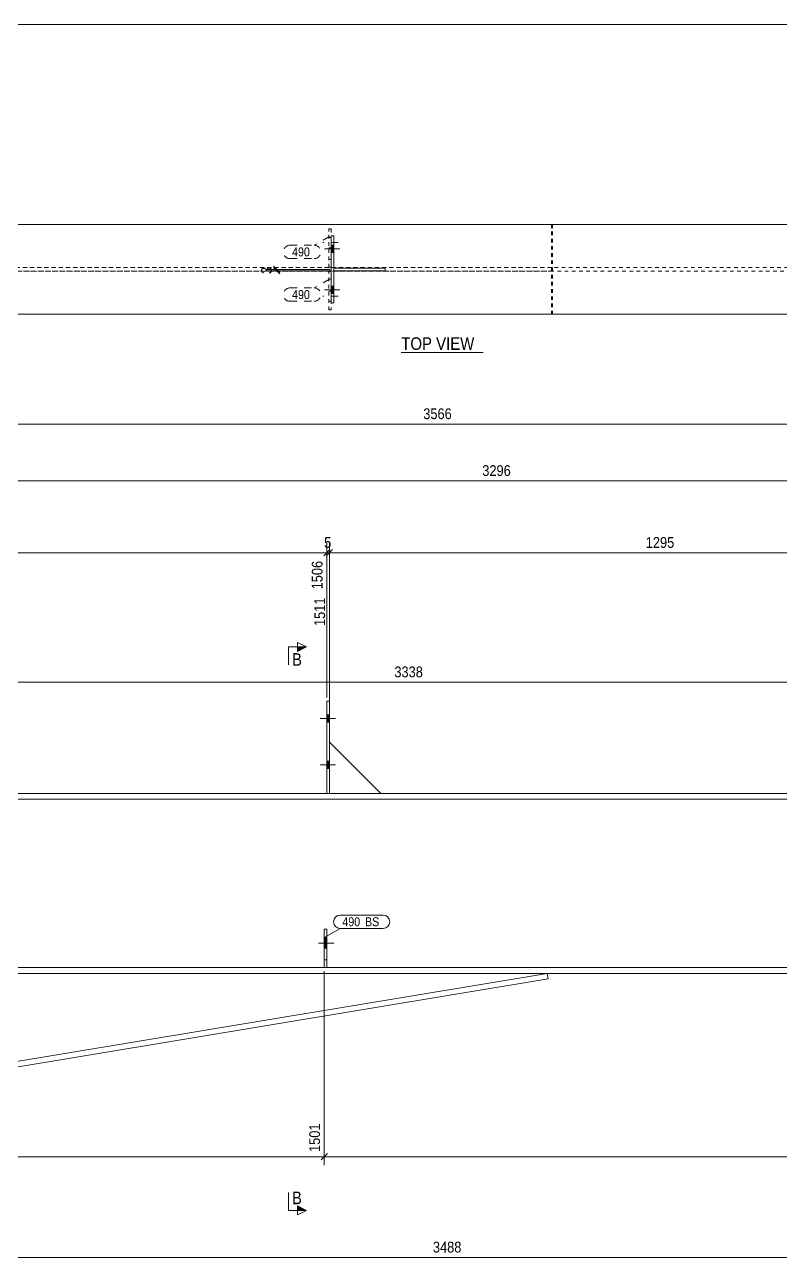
# Model space of a CAD drawing. Header units: millimetres. Extents: x 2 to 825, y 1 to 579.
# Drawn here: x 215.3 to 425.7, y 236.1 to 579 of the extents above; entities that cross this region are included whole.
import ezdxf

# ---------------------------------------------------------------- set-up
doc = ezdxf.new("R2010")
doc.units = ezdxf.units.MM
for name, pattern in [('XKITLINE00', [0]), ('XKITLINE01', [4, 1, -1, 1, -1]), ('XKITLINE02', [4, 2, -2])]:
    doc.linetypes.add(name, pattern=pattern)
for name, color, linetype, lineweight in [('Bolt', 3, 'Continuous', 0), ('Dimensions', 7, 'Continuous', 0), ('DrawingSheet', 5, 'Continuous', 0), ('OtherObjectType', 7, 'Continuous', 0), ('Part', 2, 'Continuous', 0), ('PartMark', 7, 'Continuous', 0), ('Section', 6, 'Continuous', 0)]:
    doc.layers.add(name, color=color, linetype=linetype, lineweight=lineweight)
doc.styles.add('ARIAL', font='ARIAL.TTF')

# ---------------------------------------------------------------- blocks, each defined once
blk = doc.blocks.new('*A11')
at = {"layer": 'Bolt', "color": 3, "linetype": 'XKITLINE02', "lineweight": 0}
for p, q in [((301.38, 323.55), (297.09, 323.55)), ((299.45, 324.96), (298.74, 324.96)), ((299.45, 322.15), (298.74, 322.15))]:
    blk.add_line(p, q, dxfattribs=at)
blk = doc.blocks.new('*A12')
at = {"layer": 'Bolt'}
blk.add_hatch(color=3, dxfattribs=at).paths.add_polyline_path([(299.45, 322.15), (298.74, 322.15), (298.74, 324.96), (299.45, 324.96)], flags=17)
at = {"layer": 'Bolt', "color": 3, "linetype": 'XKITLINE00', "lineweight": 0}
for p, q in [((301.38, 323.55), (297.09, 323.55)), ((299.45, 324.96), (298.74, 324.96)), ((299.45, 322.15), (298.74, 322.15))]:
    blk.add_line(p, q, dxfattribs=at)
blk = doc.blocks.new('*A13')
at = {"layer": 'Bolt'}
for points in [[(299.45, 386.98), (300.16, 386.98), (300.16, 384.98), (299.45, 384.98)], [(299.45, 386.98), (300.16, 386.98), (300.16, 384.98), (299.45, 384.98)], [(299.45, 374.12), (300.16, 374.12), (300.16, 372.12), (299.45, 372.12)], [(299.45, 374.12), (300.16, 374.12), (300.16, 372.12), (299.45, 372.12)]]:
    blk.add_hatch(color=3, dxfattribs=at).paths.add_polyline_path(points, flags=17)
at = {"layer": 'Bolt', "color": 3, "linetype": 'XKITLINE00', "lineweight": 0}
for p, q in [((301.82, 385.98), (297.54, 385.98)), ((301.82, 385.98), (297.54, 385.98)), ((300.16, 386.98), (299.45, 386.98)), ((300.16, 386.98), (299.45, 386.98)), ((300.16, 384.98), (299.45, 384.98)), ((300.16, 384.98), (299.45, 384.98)), ((300.16, 374.12), (299.45, 374.12)), ((300.16, 374.12), (299.45, 374.12)), ((301.82, 373.12), (297.54, 373.12)), ((301.82, 373.12), (297.54, 373.12)), ((300.16, 372.12), (299.45, 372.12)), ((300.16, 372.12), (299.45, 372.12))]:
    blk.add_line(p, q, dxfattribs=at)
blk = doc.blocks.new('*A16')
at = {"layer": 'Part', "color": 2, "linetype": 'XKITLINE00', "lineweight": 0}
for p, q in [((582.57, 363.55), (89.35, 363.55)), ((582.57, 365.12), (89.52, 365.12)), ((582.57, 316.7), (84.41, 316.7)), ((84.24, 315.12), (582.57, 315.12))]:
    blk.add_line(p, q, dxfattribs=at)
blk = doc.blocks.new('*A24')
at = {"layer": 'Part', "color": 7, "linetype": 'XKITLINE01', "lineweight": 0}
for p, q in [((298.74, 327.41), (298.74, 316.7)), ((299.45, 327.41), (298.74, 327.41)), ((299.45, 316.7), (299.45, 327.41)), ((298.74, 318.84), (299.45, 318.84)), ((298.74, 316.7), (299.45, 316.7))]:
    blk.add_line(p, q, dxfattribs=at)
blk = doc.blocks.new('*A25')
at = {"layer": 'Part', "color": 2, "linetype": 'XKITLINE00', "lineweight": 0}
for p, q in [((298.74, 316.7), (298.74, 327.41)), ((298.74, 327.41), (299.45, 327.41)), ((299.45, 327.41), (299.45, 316.7))]:
    blk.add_line(p, q, dxfattribs=at)
at = {"layer": 'Part', "color": 7, "linetype": 'XKITLINE01', "lineweight": 0}
for p, q in [((298.74, 318.84), (299.45, 318.84)), ((299.45, 316.7), (298.74, 316.7))]:
    blk.add_line(p, q, dxfattribs=at)
blk = doc.blocks.new('*A26')
at = {"layer": 'Part', "color": 2, "linetype": 'XKITLINE00', "lineweight": 0}
blk.add_line((314.45, 365.12), (300.16, 379.41), dxfattribs=at)
at = {"layer": 'Part', "color": 7, "linetype": 'XKITLINE01', "lineweight": 0}
for p, q in [((300.16, 379.41), (300.16, 365.12)), ((300.16, 365.12), (314.45, 365.12))]:
    blk.add_line(p, q, dxfattribs=at)
blk = doc.blocks.new('*A27')
at = {"layer": 'Part', "color": 2, "linetype": 'XKITLINE00', "lineweight": 0}
for p, q in [((300.16, 390.84), (299.45, 390.84)), ((299.45, 390.84), (299.45, 365.12)), ((300.16, 365.12), (300.16, 390.84))]:
    blk.add_line(p, q, dxfattribs=at)
at = {"layer": 'Part', "color": 7, "linetype": 'XKITLINE01', "lineweight": 0}
blk.add_line((299.45, 365.12), (300.16, 365.12), dxfattribs=at)
blk = doc.blocks.new('*A31')
at = {"layer": 'Part', "color": 2, "linetype": 'XKITLINE00', "lineweight": 0}
for p, q in [((361.02, 313.57), (79.15, 266.82)), ((360.76, 315.12), (79.32, 268.44)), ((84.03, 313.05), (86.33, 315.12)), ((360.76, 315.12), (361.02, 313.57))]:
    blk.add_line(p, q, dxfattribs=at)
at = {"layer": 'Part', "color": 7, "linetype": 'XKITLINE01', "lineweight": 0}
for p, q in [((79.15, 266.82), (84.03, 313.05)), ((360.76, 315.12), (86.33, 315.12))]:
    blk.add_line(p, q, dxfattribs=at)
blk = doc.blocks.new('*A37')
at = {"layer": 'Bolt', "color": 3, "linetype": 'XKITLINE02', "lineweight": 0}
for p, q in [((302.62, 518.36), (298.34, 518.36)), ((300.69, 519.76), (299.98, 519.76)), ((300.69, 516.96), (299.98, 516.96))]:
    blk.add_line(p, q, dxfattribs=at)
blk = doc.blocks.new('*A38')
at = {"layer": 'Bolt', "color": 3, "linetype": 'XKITLINE02', "lineweight": 0}
for p, q in [((300.69, 504.91), (299.98, 504.91)), ((302.62, 503.5), (298.34, 503.5)), ((300.69, 502.1), (299.98, 502.1))]:
    blk.add_line(p, q, dxfattribs=at)
blk = doc.blocks.new('*A39')
at = {"layer": 'Bolt'}
for points in [[(300.69, 517.65), (301.41, 517.65), (301.41, 515.65), (300.69, 515.65)], [(300.69, 517.65), (301.41, 517.65), (301.41, 515.65), (300.69, 515.65)], [(300.69, 506.22), (301.41, 506.22), (301.41, 504.22), (300.69, 504.22)], [(300.69, 506.22), (301.41, 506.22), (301.41, 504.22), (300.69, 504.22)]]:
    blk.add_hatch(color=3, dxfattribs=at).paths.add_polyline_path(points, flags=17)
at = {"layer": 'Bolt', "color": 3, "linetype": 'XKITLINE00', "lineweight": 0}
for p, q in [((303.06, 516.65), (298.78, 516.65)), ((303.06, 516.65), (298.78, 516.65)), ((301.41, 517.65), (300.69, 517.65)), ((301.41, 517.65), (300.69, 517.65)), ((301.41, 515.65), (300.69, 515.65)), ((301.41, 515.65), (300.69, 515.65)), ((303.06, 505.22), (298.78, 505.22)), ((303.06, 505.22), (298.78, 505.22)), ((301.41, 506.22), (300.69, 506.22)), ((301.41, 506.22), (300.69, 506.22)), ((301.41, 504.22), (300.69, 504.22)), ((301.41, 504.22), (300.69, 504.22))]:
    blk.add_line(p, q, dxfattribs=at)
blk = doc.blocks.new('*A42')
at = {"layer": 'Part', "color": 2, "linetype": 'XKITLINE00', "lineweight": 0}
for p, q in [((583.81, 523.43), (90.91, 523.43)), ((583.81, 498.43), (90.91, 498.43))]:
    blk.add_line(p, q, dxfattribs=at)
at = {"layer": 'Part', "color": 7, "linetype": 'XKITLINE01', "lineweight": 0}
for p, q in [((583.81, 511.43), (85.65, 511.43)), ((85.65, 510.43), (583.81, 510.43))]:
    blk.add_line(p, q, dxfattribs=at)
blk = doc.blocks.new('*A50')
at = {"layer": 'Part', "color": 7, "linetype": 'XKITLINE01', "lineweight": 0}
for p, q in [((299.98, 511.5), (299.98, 522.22)), ((299.98, 522.22), (300.69, 522.22)), ((300.69, 522.22), (300.69, 511.5)), ((299.98, 513.65), (300.69, 513.65)), ((300.69, 511.5), (299.98, 511.5))]:
    blk.add_line(p, q, dxfattribs=at)
blk = doc.blocks.new('*A51')
at = {"layer": 'Part', "color": 7, "linetype": 'XKITLINE01', "lineweight": 0}
for p, q in [((299.98, 499.65), (299.98, 510.36)), ((299.98, 510.36), (300.69, 510.36)), ((299.98, 508.22), (300.69, 508.22)), ((300.69, 510.36), (300.69, 499.65)), ((300.69, 499.65), (299.98, 499.65))]:
    blk.add_line(p, q, dxfattribs=at)
blk = doc.blocks.new('*A52')
at = {"layer": 'Part', "color": 2, "linetype": 'XKITLINE00', "lineweight": 0}
for p, q in [((301.41, 511.29), (315.69, 511.29)), ((315.69, 510.57), (315.69, 511.29)), ((315.69, 510.57), (301.41, 510.57))]:
    blk.add_line(p, q, dxfattribs=at)
at = {"layer": 'Part', "color": 7, "linetype": 'XKITLINE01', "lineweight": 0}
blk.add_line((301.41, 510.57), (301.41, 511.29), dxfattribs=at)
blk.add_line((301.41, 510.57), (301.41, 511.29), dxfattribs=at)
blk = doc.blocks.new('*A53')
at = {"layer": 'Part', "color": 2, "linetype": 'XKITLINE00', "lineweight": 0}
for p, q in [((300.69, 501.65), (300.69, 520.22)), ((300.69, 520.22), (301.41, 520.22)), ((301.41, 520.22), (301.41, 501.65)), ((301.41, 501.65), (300.69, 501.65))]:
    blk.add_line(p, q, dxfattribs=at)
blk = doc.blocks.new('*A57')
at = {"layer": 'Part', "color": 7, "linetype": 'XKITLINE01', "lineweight": 0}
for p, q in [((362.26, 523.43), (80.39, 523.43)), ((80.39, 498.43), (80.39, 523.43)), ((80.56, 511.43), (80.56, 523.43)), ((362, 498.43), (362, 523.43)), ((362.26, 498.43), (362.26, 523.43)), ((362, 511.43), (80.56, 511.43)), ((85.27, 511.43), (85.27, 510.43)), ((87.57, 510.43), (87.57, 511.43)), ((362, 510.43), (80.56, 510.43)), ((80.56, 498.43), (80.56, 510.43)), ((80.39, 498.43), (362.26, 498.43))]:
    blk.add_line(p, q, dxfattribs=at)
blk = doc.blocks.new('*A81')
at = {"layer": 'DrawingSheet', "color": 5, "linetype": 'XKITLINE00', "lineweight": 0}
blk.add_line((825, 579), (5, 579), dxfattribs=at)
blk = doc.blocks.new('*A90')
at = {"layer": 'Dimensions', "color": 7, "linetype": 'XKITLINE00', "lineweight": 0}
blk.add_line((76.04, 467.92), (585.42, 467.92), dxfattribs=at)
at = {"layer": 'Dimensions', "color": 3, "style": 'ARIAL', "width": 0.85}
blk.add_text('3566', height=3, dxfattribs=at).set_placement((326.28, 469.27))
blk = doc.blocks.new('*A109')
at = {"layer": 'PartMark', "color": 7, "linetype": 'XKITLINE00', "lineweight": 0}
for p, q in [((303.16, 331.32), (315.12, 331.32)), ((298.92, 325.22), (303.16, 327.62)), ((303.16, 327.62), (315.12, 327.62))]:
    blk.add_line(p, q, dxfattribs=at)
for centre, start, end in [((303.16, 329.47), 90, 270), ((315.12, 329.47), 270, 90)]:
    blk.add_arc(centre, 1.85, start, end, dxfattribs=at)
at = {"layer": 'PartMark', "color": 3, "style": 'ARIAL', "width": 0.85}
for s, p in [('490', (303.76, 328.22)), ('BS', (310.08, 328.22))]:
    blk.add_text(s, height=2.5, dxfattribs=at).set_placement(p)
blk = doc.blocks.new('*A112')
at = {"layer": 'Section'}
for points in [[(291.24, 405.93), (293.74, 405.93), (291.24, 404.68)], [(291.24, 250.41), (293.74, 249.16), (291.24, 249.16)]]:
    blk.add_hatch(color=3, dxfattribs=at).paths.add_polyline_path(points, flags=17)
at = {"layer": 'Section', "color": 1, "linetype": 'XKITLINE00', "lineweight": 0}
for p, q in [((288.74, 405.93), (288.74, 400.93)), ((288.74, 405.93), (293.74, 405.93)), ((288.74, 249.16), (288.74, 254.16)), ((288.74, 249.16), (293.74, 249.16))]:
    blk.add_line(p, q, dxfattribs=at)
at = {"layer": 'Section', "color": 3, "linetype": 'XKITLINE00', "lineweight": 0}
for p, q in [((291.24, 404.68), (291.24, 407.18)), ((291.24, 407.18), (293.74, 405.93)), ((293.74, 405.93), (291.24, 404.68)), ((293.74, 249.16), (291.24, 250.41)), ((291.24, 250.41), (291.24, 247.91)), ((293.74, 249.16), (291.24, 247.91))]:
    blk.add_line(p, q, dxfattribs=at)
at = {"layer": 'Section', "color": 7, "style": 'ARIAL', "width": 0.85}
for p in [(289.74, 400.68), (289.74, 250.91)]:
    blk.add_text('B', height=3.5, dxfattribs=at).set_placement(p)
blk = doc.blocks.new('*A120')
at = {"layer": 'Dimensions', "color": 7, "linetype": 'XKITLINE00', "lineweight": 0}
blk.add_line((84.24, 236.12), (582.57, 236.12), dxfattribs=at)
at = {"layer": 'Dimensions', "color": 3, "style": 'ARIAL', "width": 0.85}
blk.add_text('3488', height=3, dxfattribs=at).set_placement((328.96, 237.47))
blk = doc.blocks.new('*A123')
at = {"layer": 'Dimensions', "color": 7, "linetype": 'XKITLINE00', "lineweight": 0}
blk.add_line((111.76, 452.12), (582.57, 452.12), dxfattribs=at)
at = {"layer": 'Dimensions', "color": 3, "style": 'ARIAL', "width": 0.85}
blk.add_text('3296', height=3, dxfattribs=at).set_placement((342.71, 453.47))
blk = doc.blocks.new('*A124')
at = {"layer": 'Dimensions', "color": 7, "linetype": 'XKITLINE00', "lineweight": 0}
blk.add_line((84.24, 396.12), (561.14, 396.12), dxfattribs=at)
at = {"layer": 'Dimensions', "color": 3, "style": 'ARIAL', "width": 0.85}
blk.add_text('3338', height=3, dxfattribs=at).set_placement((318.24, 397.47))
blk = doc.blocks.new('*A127')
at = {"layer": 'Dimensions', "color": 7, "linetype": 'XKITLINE00', "lineweight": 0}
for p, q in [((298.74, 315.7), (298.74, 261.72)), ((113.02, 273.15), (113.02, 261.72)), ((113.87, 264.97), (112.17, 263.28)), ((113.02, 264.12), (298.74, 264.12)), ((299.58, 264.97), (297.89, 263.28))]:
    blk.add_line(p, q, dxfattribs=at)
at = {"layer": 'Dimensions', "color": 3}
for p in [(113.02, 264.12), (298.74, 264.12)]:
    blk.add_point(p, dxfattribs=at)
at = {"layer": 'Dimensions', "color": 3, "style": 'ARIAL', "width": 0.85}
blk.add_text('1501', height=3, rotation=90.0002, dxfattribs=at).set_placement((297.54, 265.42))
blk.add_text('1300', height=3, dxfattribs=at).set_placement((201.43, 265.47))
blk = doc.blocks.new('*A128')
at = {"layer": 'Dimensions', "color": 7, "linetype": 'XKITLINE00', "lineweight": 0}
for p, q in [((298.74, 315.7), (298.74, 261.72)), ((582.57, 314.12), (582.57, 261.72)), ((299.58, 264.97), (297.89, 263.28)), ((298.74, 264.12), (582.57, 264.12)), ((583.42, 264.97), (581.72, 263.28))]:
    blk.add_line(p, q, dxfattribs=at)
at = {"layer": 'Dimensions', "color": 3}
for p in [(298.74, 264.12), (582.57, 264.12)]:
    blk.add_point(p, dxfattribs=at)
at = {"layer": 'Dimensions', "color": 3, "style": 'ARIAL', "width": 0.85}
blk.add_text('3488', height=3, rotation=90.0002, dxfattribs=at).set_placement((581.37, 265.42))
blk.add_text('1987', height=3, dxfattribs=at).set_placement((436.2, 265.47))
blk = doc.blocks.new('*A131')
at = {"layer": 'Dimensions', "color": 7, "linetype": 'XKITLINE00', "lineweight": 0}
for p, q in [((115.3, 432.97), (113.6, 431.28)), ((114.45, 380.41), (114.45, 434.97)), ((114.45, 432.12), (299.45, 432.12)), ((300.3, 432.97), (298.6, 431.28)), ((299.45, 391.84), (299.45, 434.97))]:
    blk.add_line(p, q, dxfattribs=at)
at = {"layer": 'Dimensions', "color": 3}
for p in [(114.45, 432.12), (299.45, 432.12)]:
    blk.add_point(p, dxfattribs=at)
at = {"layer": 'Dimensions', "color": 3, "style": 'ARIAL', "width": 0.85}
blk.add_text('1295', height=3, dxfattribs=at).set_placement((202.5, 433.47))
blk.add_text('1506', height=3, rotation=90.0002, dxfattribs=at).set_placement((298.25, 421.92))
blk = doc.blocks.new('*A132')
at = {"layer": 'Dimensions', "color": 7, "linetype": 'XKITLINE00', "lineweight": 0}
for p, q in [((300.3, 432.97), (298.6, 431.28)), ((301.01, 432.97), (299.32, 431.28)), ((299.45, 391.84), (299.45, 434.97)), ((299.45, 432.12), (300.16, 432.12)), ((300.16, 380.41), (300.16, 434.97))]:
    blk.add_line(p, q, dxfattribs=at)
at = {"layer": 'Dimensions', "color": 3}
for p in [(299.45, 432.12), (300.16, 432.12)]:
    blk.add_point(p, dxfattribs=at)
at = {"layer": 'Dimensions', "color": 3, "style": 'ARIAL', "width": 0.85}
blk.add_text('5', height=3, dxfattribs=at).set_placement((298.69, 433.47))
blk.add_text('1511', height=3, rotation=90.0002, dxfattribs=at).set_placement((298.96, 411.72))
blk = doc.blocks.new('*A133')
at = {"layer": 'Dimensions', "color": 7, "linetype": 'XKITLINE00', "lineweight": 0}
for p, q in [((301.01, 432.97), (299.32, 431.28)), ((300.16, 380.41), (300.16, 434.97)), ((300.16, 432.12), (485.16, 432.12)), ((486.01, 432.97), (484.32, 431.28)), ((485.16, 391.84), (485.16, 434.97))]:
    blk.add_line(p, q, dxfattribs=at)
at = {"layer": 'Dimensions', "color": 3}
for p in [(300.16, 432.12), (485.16, 432.12)]:
    blk.add_point(p, dxfattribs=at)
at = {"layer": 'Dimensions', "color": 3, "style": 'ARIAL', "width": 0.85}
blk.add_text('1295', height=3, dxfattribs=at).set_placement((388.21, 433.47))
blk.add_text('2806', height=3, rotation=90.0002, dxfattribs=at).set_placement((483.96, 421.92))
blk = doc.blocks.new('*A142')
at = {"layer": 'Dimensions', "color": 7, "linetype": 'XKITLINE00', "lineweight": 0}
for p, q in [((300.41, 510.93), (282.64, 510.93)), ((284.64, 511.78), (286.34, 510.08)), ((284.64, 511.42), (286.34, 509.73)), ((285.49, 510.57), (285.49, 510.93)), ((300.41, 510.57), (282.64, 510.57))]:
    blk.add_line(p, q, dxfattribs=at)
at = {"layer": 'Dimensions', "color": 3}
for p in [(285.49, 510.93), (285.49, 510.57)]:
    blk.add_point(p, dxfattribs=at)
at = {"layer": 'Dimensions', "color": 3, "style": 'ARIAL', "width": 0.85}
blk.add_text('3', height=3, rotation=90.0002, dxfattribs=at).set_placement((284.14, 509.64))
blk = doc.blocks.new('*A147')
at = {"layer": 'PartMark', "color": 7, "linetype": 'XKITLINE02', "lineweight": 0}
for p, q in [((300.16, 508.18), (295.92, 505.78)), ((289.16, 505.78), (295.92, 505.78)), ((289.16, 502.08), (295.92, 502.08))]:
    blk.add_line(p, q, dxfattribs=at)
for centre, start, end in [((289.16, 503.93), 90, 270), ((295.92, 503.93), 270, 90)]:
    blk.add_arc(centre, 1.85, start, end, dxfattribs=at)
at = {"layer": 'PartMark', "color": 3, "style": 'ARIAL', "width": 0.85}
blk.add_text('490', height=2.5, dxfattribs=at).set_placement((289.76, 502.68))
blk = doc.blocks.new('*A148')
at = {"layer": 'PartMark', "color": 7, "linetype": 'XKITLINE02', "lineweight": 0}
for p, q in [((300.16, 520.03), (295.92, 517.64)), ((289.16, 517.64), (295.92, 517.64)), ((289.16, 513.94), (295.92, 513.94))]:
    blk.add_line(p, q, dxfattribs=at)
for centre, start, end in [((289.16, 515.79), 90, 270), ((295.92, 515.79), 270, 90)]:
    blk.add_arc(centre, 1.85, start, end, dxfattribs=at)
at = {"layer": 'PartMark', "color": 3, "style": 'ARIAL', "width": 0.85}
blk.add_text('490', height=2.5, dxfattribs=at).set_placement((289.76, 514.54))
blk = doc.blocks.new('*A156')
at = {"layer": 'OtherObjectType', "color": 7, "linetype": 'XKITLINE00', "lineweight": 0}
blk.add_line((320.16, 487.79), (342.98, 487.79), dxfattribs=at)
at = {"layer": 'OtherObjectType', "color": 7, "style": 'ARIAL', "width": 0.85}
blk.add_text('TOP VIEW', height=3.5, dxfattribs=at).set_placement((320.16, 488.54))

msp = doc.modelspace()

# ---------------------------------------------------------------- block references
at = {"lineweight": 0}
for name in ['*A81', '*A57', '*A50', '*A148', '*A37', '*A53', '*A39', '*A142', '*A52', '*A147', '*A51', '*A38', '*A156', '*A90', '*A123', '*A131', '*A132', '*A133', '*A112', '*A124', '*A27', '*A13', '*A26', '*A109', '*A24', '*A25', '*A11', '*A12', '*A127', '*A128', '*A31', '*A120']:
    msp.add_blockref(name, (0, 0), dxfattribs=at)
at = {"layer": 'Part', "lineweight": 0}
for name in ['*A42', '*A16']:
    msp.add_blockref(name, (0, 0), dxfattribs=at)

doc.saveas('drawing.dxf')
